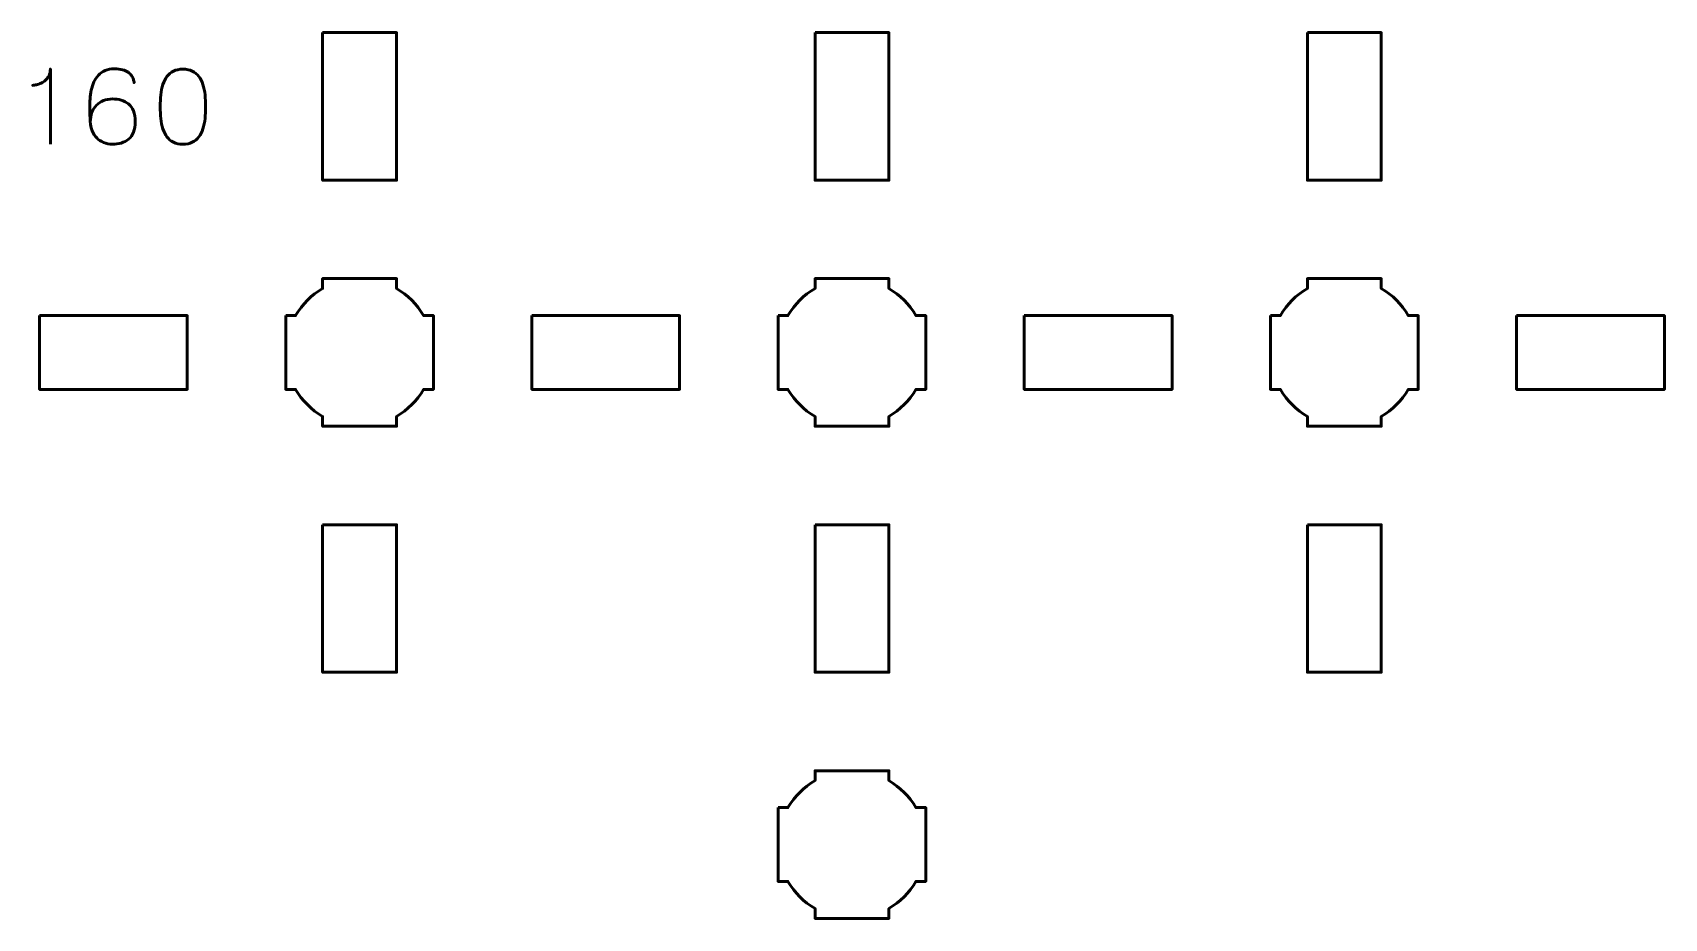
# Model space of a CAD drawing. Header units: centimetres. Extents: x -15.3 to -5.1, y -19.9 to -9.8.
# Drawn here: x -13.53 to -6.9, y -19.15 to -15.55 of the extents above; entities that cross this region are included whole.
import ezdxf

# ---------------------------------------------------------------- set-up
doc = ezdxf.new("R2010")
doc.units = ezdxf.units.CM
doc.header["$MEASUREMENT"] = 0
doc.layers.add('Layer 1', color=7, linetype='Continuous')

msp = doc.modelspace()

# ---------------------------------------------------------------- linework, layer by layer
at = {"layer": 'Layer 1', "lineweight": 53}
for points, knots in [([(-12.34997, -15.55002), (-12.34997, -15.55002), (-12.04997, -15.55002), (-12.04997, -15.55002), (-12.04997, -15.55002), (-12.04997, -15.55002), (-12.04997, -16.15002), (-12.04997, -16.15002), (-12.04997, -16.15002), (-12.04997, -16.15002), (-12.34997, -16.15002), (-12.34997, -16.15002), (-12.34997, -16.15002), (-12.34997, -16.15002), (-12.34997, -15.55002), (-12.34997, -15.55002)], [0, 0, 0, 0, 0.25, 0.25, 0.25, 0.25, 0.5, 0.5, 0.5, 0.5, 0.75, 0.75, 0.75, 0.75, 1, 1, 1, 1]), ([(-10.35004, -15.55002), (-10.35004, -15.55002), (-10.05004, -15.55002), (-10.05004, -15.55002), (-10.05004, -15.55002), (-10.05004, -15.55002), (-10.05004, -16.15002), (-10.05004, -16.15002), (-10.05004, -16.15002), (-10.05004, -16.15002), (-10.35004, -16.15002), (-10.35004, -16.15002), (-10.35004, -16.15002), (-10.35004, -16.15002), (-10.35004, -15.55002), (-10.35004, -15.55002)], [0, 0, 0, 0, 0.25, 0.25, 0.25, 0.25, 0.5, 0.5, 0.5, 0.5, 0.75, 0.75, 0.75, 0.75, 1, 1, 1, 1]), ([(-8.34994, -15.55002), (-8.34994, -15.55002), (-8.04993, -15.55002), (-8.04993, -15.55002), (-8.04993, -15.55002), (-8.04993, -15.55002), (-8.04993, -16.15002), (-8.04993, -16.15002), (-8.04993, -16.15002), (-8.04993, -16.15002), (-8.34994, -16.15002), (-8.34994, -16.15002), (-8.34994, -16.15002), (-8.34994, -16.15002), (-8.34994, -15.55002), (-8.34994, -15.55002)], [0, 0, 0, 0, 0.25, 0.25, 0.25, 0.25, 0.5, 0.5, 0.5, 0.5, 0.75, 0.75, 0.75, 0.75, 1, 1, 1, 1]), ([(-12.5, -16.69994), (-12.5, -16.69994), (-12.4598, -16.69994), (-12.4598, -16.69994), (-12.4598, -16.69994), (-12.43347, -16.65442), (-12.39551, -16.61649), (-12.35, -16.59016), (-12.35, -16.59016), (-12.35, -16.59016), (-12.35, -16.54994), (-12.35, -16.54994), (-12.35, -16.54994), (-12.35, -16.54994), (-12.05, -16.54994), (-12.05, -16.54994), (-12.05, -16.54994), (-12.05, -16.54994), (-12.05, -16.59013), (-12.05, -16.59013), (-12.05, -16.59013), (-12.00447, -16.61646), (-11.96648, -16.65441), (-11.94012, -16.69994), (-11.94012, -16.69994), (-11.94012, -16.69994), (-11.9, -16.69994), (-11.9, -16.69994), (-11.9, -16.69994), (-11.9, -16.69994), (-11.9, -16.84536), (-11.9, -16.84536), (-11.9, -16.84536), (-11.9, -16.84536), (-11.89994, -16.85001), (-11.89994, -16.85001), (-11.89994, -16.85001), (-11.89994, -16.85001), (-11.9, -16.85465), (-11.9, -16.85465), (-11.9, -16.85465), (-11.9, -16.85465), (-11.9, -16.99994), (-11.9, -16.99994), (-11.9, -16.99994), (-11.9, -16.99994), (-11.94007, -16.99994), (-11.94007, -16.99994), (-11.94007, -16.99994), (-11.96642, -17.04551), (-12.00442, -17.08352), (-12.05, -17.10988), (-12.05, -17.10988), (-12.05, -17.10988), (-12.05, -17.14994), (-12.05, -17.14994), (-12.05, -17.14994), (-12.05, -17.14994), (-12.19328, -17.14994), (-12.19328, -17.14994), (-12.19328, -17.14994), (-12.19328, -17.14994), (-12.19995, -17.15002), (-12.19995, -17.15002), (-12.19995, -17.15002), (-12.19995, -17.15002), (-12.20663, -17.14994), (-12.20663, -17.14994), (-12.20663, -17.14994), (-12.20663, -17.14994), (-12.35, -17.14994), (-12.35, -17.14994), (-12.35, -17.14994), (-12.35, -17.14994), (-12.35, -17.10984), (-12.35, -17.10984), (-12.35, -17.10984), (-12.39554, -17.08348), (-12.43352, -17.04549), (-12.45985, -16.99994), (-12.45985, -16.99994), (-12.45985, -16.99994), (-12.5, -16.99994), (-12.5, -16.99994), (-12.5, -16.99994), (-12.5, -16.99994), (-12.5, -16.69994), (-12.5, -16.69994)], [0, 0, 0, 0, 0.0454545, 0.0454545, 0.0454545, 0.0454545, 0.0909091, 0.0909091, 0.0909091, 0.0909091, 0.1363636, 0.1363636, 0.1363636, 0.1363636, 0.1818182, 0.1818182, 0.1818182, 0.1818182, 0.2272727, 0.2272727, 0.2272727, 0.2272727, 0.2727273, 0.2727273, 0.2727273, 0.2727273, 0.3181818, 0.3181818, 0.3181818, 0.3181818, 0.3636364, 0.3636364, 0.3636364, 0.3636364, 0.4090909, 0.4090909, 0.4090909, 0.4090909, 0.4545455, 0.4545455, 0.4545455, 0.4545455, 0.5, 0.5, 0.5, 0.5, 0.5454545, 0.5454545, 0.5454545, 0.5454545, 0.5909091, 0.5909091, 0.5909091, 0.5909091, 0.6363636, 0.6363636, 0.6363636, 0.6363636, 0.6818182, 0.6818182, 0.6818182, 0.6818182, 0.7272727, 0.7272727, 0.7272727, 0.7272727, 0.7727273, 0.7727273, 0.7727273, 0.7727273, 0.8181818, 0.8181818, 0.8181818, 0.8181818, 0.8636364, 0.8636364, 0.8636364, 0.8636364, 0.9090909, 0.9090909, 0.9090909, 0.9090909, 0.9545455, 0.9545455, 0.9545455, 0.9545455, 1, 1, 1, 1]), ([(-10.5, -16.69994), (-10.5, -16.69994), (-10.4598, -16.69994), (-10.4598, -16.69994), (-10.4598, -16.69994), (-10.43347, -16.65442), (-10.39551, -16.61649), (-10.35, -16.59016), (-10.35, -16.59016), (-10.35, -16.59016), (-10.35, -16.54994), (-10.35, -16.54994), (-10.35, -16.54994), (-10.35, -16.54994), (-10.05, -16.54994), (-10.05, -16.54994), (-10.05, -16.54994), (-10.05, -16.54994), (-10.05, -16.59013), (-10.05, -16.59013), (-10.05, -16.59013), (-10.00447, -16.61646), (-9.96648, -16.65441), (-9.94012, -16.69994), (-9.94012, -16.69994), (-9.94012, -16.69994), (-9.9, -16.69994), (-9.9, -16.69994), (-9.9, -16.69994), (-9.9, -16.69994), (-9.9, -16.84536), (-9.9, -16.84536), (-9.9, -16.84536), (-9.9, -16.84536), (-9.89994, -16.85001), (-9.89994, -16.85001), (-9.89994, -16.85001), (-9.89994, -16.85001), (-9.9, -16.85465), (-9.9, -16.85465), (-9.9, -16.85465), (-9.9, -16.85465), (-9.9, -16.99994), (-9.9, -16.99994), (-9.9, -16.99994), (-9.9, -16.99994), (-9.94007, -16.99994), (-9.94007, -16.99994), (-9.94007, -16.99994), (-9.96642, -17.04551), (-10.00442, -17.08352), (-10.05, -17.10988), (-10.05, -17.10988), (-10.05, -17.10988), (-10.05, -17.14994), (-10.05, -17.14994), (-10.05, -17.14994), (-10.05, -17.14994), (-10.19328, -17.14994), (-10.19328, -17.14994), (-10.19328, -17.14994), (-10.19328, -17.14994), (-10.19995, -17.15002), (-10.19995, -17.15002), (-10.19995, -17.15002), (-10.19995, -17.15002), (-10.20663, -17.14994), (-10.20663, -17.14994), (-10.20663, -17.14994), (-10.20663, -17.14994), (-10.35, -17.14994), (-10.35, -17.14994), (-10.35, -17.14994), (-10.35, -17.14994), (-10.35, -17.10984), (-10.35, -17.10984), (-10.35, -17.10984), (-10.39554, -17.08348), (-10.43352, -17.04549), (-10.45985, -16.99994), (-10.45985, -16.99994), (-10.45985, -16.99994), (-10.5, -16.99994), (-10.5, -16.99994), (-10.5, -16.99994), (-10.5, -16.99994), (-10.5, -16.69994), (-10.5, -16.69994)], [0, 0, 0, 0, 0.0454545, 0.0454545, 0.0454545, 0.0454545, 0.0909091, 0.0909091, 0.0909091, 0.0909091, 0.1363636, 0.1363636, 0.1363636, 0.1363636, 0.1818182, 0.1818182, 0.1818182, 0.1818182, 0.2272727, 0.2272727, 0.2272727, 0.2272727, 0.2727273, 0.2727273, 0.2727273, 0.2727273, 0.3181818, 0.3181818, 0.3181818, 0.3181818, 0.3636364, 0.3636364, 0.3636364, 0.3636364, 0.4090909, 0.4090909, 0.4090909, 0.4090909, 0.4545455, 0.4545455, 0.4545455, 0.4545455, 0.5, 0.5, 0.5, 0.5, 0.5454545, 0.5454545, 0.5454545, 0.5454545, 0.5909091, 0.5909091, 0.5909091, 0.5909091, 0.6363636, 0.6363636, 0.6363636, 0.6363636, 0.6818182, 0.6818182, 0.6818182, 0.6818182, 0.7272727, 0.7272727, 0.7272727, 0.7272727, 0.7727273, 0.7727273, 0.7727273, 0.7727273, 0.8181818, 0.8181818, 0.8181818, 0.8181818, 0.8636364, 0.8636364, 0.8636364, 0.8636364, 0.9090909, 0.9090909, 0.9090909, 0.9090909, 0.9545455, 0.9545455, 0.9545455, 0.9545455, 1, 1, 1, 1]), ([(-8.5, -16.69994), (-8.5, -16.69994), (-8.4598, -16.69994), (-8.4598, -16.69994), (-8.4598, -16.69994), (-8.43347, -16.65442), (-8.39551, -16.61649), (-8.35, -16.59016), (-8.35, -16.59016), (-8.35, -16.59016), (-8.35, -16.54994), (-8.35, -16.54994), (-8.35, -16.54994), (-8.35, -16.54994), (-8.05, -16.54994), (-8.05, -16.54994), (-8.05, -16.54994), (-8.05, -16.54994), (-8.05, -16.59013), (-8.05, -16.59013), (-8.05, -16.59013), (-8.00447, -16.61646), (-7.96648, -16.65441), (-7.94012, -16.69994), (-7.94012, -16.69994), (-7.94012, -16.69994), (-7.9, -16.69994), (-7.9, -16.69994), (-7.9, -16.69994), (-7.9, -16.69994), (-7.9, -16.84536), (-7.9, -16.84536), (-7.9, -16.84536), (-7.9, -16.84536), (-7.89994, -16.85001), (-7.89994, -16.85001), (-7.89994, -16.85001), (-7.89994, -16.85001), (-7.9, -16.85465), (-7.9, -16.85465), (-7.9, -16.85465), (-7.9, -16.85465), (-7.9, -16.99994), (-7.9, -16.99994), (-7.9, -16.99994), (-7.9, -16.99994), (-7.94007, -16.99994), (-7.94007, -16.99994), (-7.94007, -16.99994), (-7.96642, -17.04551), (-8.00442, -17.08352), (-8.05, -17.10988), (-8.05, -17.10988), (-8.05, -17.10988), (-8.05, -17.14994), (-8.05, -17.14994), (-8.05, -17.14994), (-8.05, -17.14994), (-8.19328, -17.14994), (-8.19328, -17.14994), (-8.19328, -17.14994), (-8.19328, -17.14994), (-8.19995, -17.15002), (-8.19995, -17.15002), (-8.19995, -17.15002), (-8.19995, -17.15002), (-8.20663, -17.14994), (-8.20663, -17.14994), (-8.20663, -17.14994), (-8.20663, -17.14994), (-8.35, -17.14994), (-8.35, -17.14994), (-8.35, -17.14994), (-8.35, -17.14994), (-8.35, -17.10984), (-8.35, -17.10984), (-8.35, -17.10984), (-8.39554, -17.08348), (-8.43352, -17.04549), (-8.45985, -16.99994), (-8.45985, -16.99994), (-8.45985, -16.99994), (-8.5, -16.99994), (-8.5, -16.99994), (-8.5, -16.99994), (-8.5, -16.99994), (-8.5, -16.69994), (-8.5, -16.69994)], [0, 0, 0, 0, 0.0454545, 0.0454545, 0.0454545, 0.0454545, 0.0909091, 0.0909091, 0.0909091, 0.0909091, 0.1363636, 0.1363636, 0.1363636, 0.1363636, 0.1818182, 0.1818182, 0.1818182, 0.1818182, 0.2272727, 0.2272727, 0.2272727, 0.2272727, 0.2727273, 0.2727273, 0.2727273, 0.2727273, 0.3181818, 0.3181818, 0.3181818, 0.3181818, 0.3636364, 0.3636364, 0.3636364, 0.3636364, 0.4090909, 0.4090909, 0.4090909, 0.4090909, 0.4545455, 0.4545455, 0.4545455, 0.4545455, 0.5, 0.5, 0.5, 0.5, 0.5454545, 0.5454545, 0.5454545, 0.5454545, 0.5909091, 0.5909091, 0.5909091, 0.5909091, 0.6363636, 0.6363636, 0.6363636, 0.6363636, 0.6818182, 0.6818182, 0.6818182, 0.6818182, 0.7272727, 0.7272727, 0.7272727, 0.7272727, 0.7727273, 0.7727273, 0.7727273, 0.7727273, 0.8181818, 0.8181818, 0.8181818, 0.8181818, 0.8636364, 0.8636364, 0.8636364, 0.8636364, 0.9090909, 0.9090909, 0.9090909, 0.9090909, 0.9545455, 0.9545455, 0.9545455, 0.9545455, 1, 1, 1, 1]), ([(-13.49995, -16.7), (-13.49995, -16.7), (-12.89995, -16.7), (-12.89995, -16.7), (-12.89995, -16.7), (-12.89995, -16.7), (-12.89995, -17.00001), (-12.89995, -17.00001), (-12.89995, -17.00001), (-12.89995, -17.00001), (-13.49995, -17.00001), (-13.49995, -17.00001), (-13.49995, -17.00001), (-13.49995, -17.00001), (-13.49995, -16.7), (-13.49995, -16.7)], [0, 0, 0, 0, 0.25, 0.25, 0.25, 0.25, 0.5, 0.5, 0.5, 0.5, 0.75, 0.75, 0.75, 0.75, 1, 1, 1, 1]), ([(-11.49999, -16.7), (-11.49999, -16.7), (-10.89998, -16.7), (-10.89998, -16.7), (-10.89998, -16.7), (-10.89998, -16.7), (-10.89998, -17.00001), (-10.89998, -17.00001), (-10.89998, -17.00001), (-10.89998, -17.00001), (-11.49999, -17.00001), (-11.49999, -17.00001), (-11.49999, -17.00001), (-11.49999, -17.00001), (-11.49999, -16.7), (-11.49999, -16.7)], [0, 0, 0, 0, 0.25, 0.25, 0.25, 0.25, 0.5, 0.5, 0.5, 0.5, 0.75, 0.75, 0.75, 0.75, 1, 1, 1, 1]), ([(-9.49992, -16.7), (-9.49992, -16.7), (-8.89992, -16.7), (-8.89992, -16.7), (-8.89992, -16.7), (-8.89992, -16.7), (-8.89992, -17.00001), (-8.89992, -17.00001), (-8.89992, -17.00001), (-8.89992, -17.00001), (-9.49992, -17.00001), (-9.49992, -17.00001), (-9.49992, -17.00001), (-9.49992, -17.00001), (-9.49992, -16.7), (-9.49992, -16.7)], [0, 0, 0, 0, 0.25, 0.25, 0.25, 0.25, 0.5, 0.5, 0.5, 0.5, 0.75, 0.75, 0.75, 0.75, 1, 1, 1, 1]), ([(-7.49995, -16.7), (-7.49995, -16.7), (-6.89995, -16.7), (-6.89995, -16.7), (-6.89995, -16.7), (-6.89995, -16.7), (-6.89995, -17.00001), (-6.89995, -17.00001), (-6.89995, -17.00001), (-6.89995, -17.00001), (-7.49995, -17.00001), (-7.49995, -17.00001), (-7.49995, -17.00001), (-7.49995, -17.00001), (-7.49995, -16.7), (-7.49995, -16.7)], [0, 0, 0, 0, 0.25, 0.25, 0.25, 0.25, 0.5, 0.5, 0.5, 0.5, 0.75, 0.75, 0.75, 0.75, 1, 1, 1, 1]), ([(-12.34997, -17.54999), (-12.34997, -17.54999), (-12.04997, -17.54999), (-12.04997, -17.54999), (-12.04997, -17.54999), (-12.04997, -17.54999), (-12.04997, -18.14999), (-12.04997, -18.14999), (-12.04997, -18.14999), (-12.04997, -18.14999), (-12.34997, -18.14999), (-12.34997, -18.14999), (-12.34997, -18.14999), (-12.34997, -18.14999), (-12.34997, -17.54999), (-12.34997, -17.54999)], [0, 0, 0, 0, 0.25, 0.25, 0.25, 0.25, 0.5, 0.5, 0.5, 0.5, 0.75, 0.75, 0.75, 0.75, 1, 1, 1, 1]), ([(-10.35004, -17.54999), (-10.35004, -17.54999), (-10.05004, -17.54999), (-10.05004, -17.54999), (-10.05004, -17.54999), (-10.05004, -17.54999), (-10.05004, -18.14999), (-10.05004, -18.14999), (-10.05004, -18.14999), (-10.05004, -18.14999), (-10.35004, -18.14999), (-10.35004, -18.14999), (-10.35004, -18.14999), (-10.35004, -18.14999), (-10.35004, -17.54999), (-10.35004, -17.54999)], [0, 0, 0, 0, 0.25, 0.25, 0.25, 0.25, 0.5, 0.5, 0.5, 0.5, 0.75, 0.75, 0.75, 0.75, 1, 1, 1, 1]), ([(-8.34994, -17.54999), (-8.34994, -17.54999), (-8.04993, -17.54999), (-8.04993, -17.54999), (-8.04993, -17.54999), (-8.04993, -17.54999), (-8.04993, -18.14999), (-8.04993, -18.14999), (-8.04993, -18.14999), (-8.04993, -18.14999), (-8.34994, -18.14999), (-8.34994, -18.14999), (-8.34994, -18.14999), (-8.34994, -18.14999), (-8.34994, -17.54999), (-8.34994, -17.54999)], [0, 0, 0, 0, 0.25, 0.25, 0.25, 0.25, 0.5, 0.5, 0.5, 0.5, 0.75, 0.75, 0.75, 0.75, 1, 1, 1, 1]), ([(-10.5, -18.69994), (-10.5, -18.69994), (-10.4598, -18.69994), (-10.4598, -18.69994), (-10.4598, -18.69994), (-10.43347, -18.65442), (-10.39551, -18.61649), (-10.35, -18.59016), (-10.35, -18.59016), (-10.35, -18.59016), (-10.35, -18.54994), (-10.35, -18.54994), (-10.35, -18.54994), (-10.35, -18.54994), (-10.05, -18.54994), (-10.05, -18.54994), (-10.05, -18.54994), (-10.05, -18.54994), (-10.05, -18.59013), (-10.05, -18.59013), (-10.05, -18.59013), (-10.00447, -18.61646), (-9.96648, -18.65441), (-9.94012, -18.69994), (-9.94012, -18.69994), (-9.94012, -18.69994), (-9.9, -18.69994), (-9.9, -18.69994), (-9.9, -18.69994), (-9.9, -18.69994), (-9.9, -18.84536), (-9.9, -18.84536), (-9.9, -18.84536), (-9.9, -18.84536), (-9.89994, -18.85001), (-9.89994, -18.85001), (-9.89994, -18.85001), (-9.89994, -18.85001), (-9.9, -18.85465), (-9.9, -18.85465), (-9.9, -18.85465), (-9.9, -18.85465), (-9.9, -18.99994), (-9.9, -18.99994), (-9.9, -18.99994), (-9.9, -18.99994), (-9.94007, -18.99994), (-9.94007, -18.99994), (-9.94007, -18.99994), (-9.96642, -19.04551), (-10.00442, -19.08352), (-10.05, -19.10988), (-10.05, -19.10988), (-10.05, -19.10988), (-10.05, -19.14994), (-10.05, -19.14994), (-10.05, -19.14994), (-10.05, -19.14994), (-10.19328, -19.14994), (-10.19328, -19.14994), (-10.19328, -19.14994), (-10.19328, -19.14994), (-10.19995, -19.15002), (-10.19995, -19.15002), (-10.19995, -19.15002), (-10.19995, -19.15002), (-10.20663, -19.14994), (-10.20663, -19.14994), (-10.20663, -19.14994), (-10.20663, -19.14994), (-10.35, -19.14994), (-10.35, -19.14994), (-10.35, -19.14994), (-10.35, -19.14994), (-10.35, -19.10984), (-10.35, -19.10984), (-10.35, -19.10984), (-10.39554, -19.08348), (-10.43352, -19.04549), (-10.45985, -18.99994), (-10.45985, -18.99994), (-10.45985, -18.99994), (-10.5, -18.99994), (-10.5, -18.99994), (-10.5, -18.99994), (-10.5, -18.99994), (-10.5, -18.69994), (-10.5, -18.69994)], [0, 0, 0, 0, 0.0454545, 0.0454545, 0.0454545, 0.0454545, 0.0909091, 0.0909091, 0.0909091, 0.0909091, 0.1363636, 0.1363636, 0.1363636, 0.1363636, 0.1818182, 0.1818182, 0.1818182, 0.1818182, 0.2272727, 0.2272727, 0.2272727, 0.2272727, 0.2727273, 0.2727273, 0.2727273, 0.2727273, 0.3181818, 0.3181818, 0.3181818, 0.3181818, 0.3636364, 0.3636364, 0.3636364, 0.3636364, 0.4090909, 0.4090909, 0.4090909, 0.4090909, 0.4545455, 0.4545455, 0.4545455, 0.4545455, 0.5, 0.5, 0.5, 0.5, 0.5454545, 0.5454545, 0.5454545, 0.5454545, 0.5909091, 0.5909091, 0.5909091, 0.5909091, 0.6363636, 0.6363636, 0.6363636, 0.6363636, 0.6818182, 0.6818182, 0.6818182, 0.6818182, 0.7272727, 0.7272727, 0.7272727, 0.7272727, 0.7727273, 0.7727273, 0.7727273, 0.7727273, 0.8181818, 0.8181818, 0.8181818, 0.8181818, 0.8636364, 0.8636364, 0.8636364, 0.8636364, 0.9090909, 0.9090909, 0.9090909, 0.9090909, 0.9545455, 0.9545455, 0.9545455, 0.9545455, 1, 1, 1, 1])]:
    msp.add_open_spline(points, degree=3, knots=knots, dxfattribs=at)
at = {"layer": 'Layer 1', "color": 5, "lineweight": 53}
for points, knots in [([(-13.45611, -16.00346), (-13.45611, -16.00346), (-13.45611, -15.69824), (-13.45611, -15.69824), (-13.45611, -15.69824), (-13.45618, -15.70861), (-13.45802, -15.7175), (-13.46155, -15.72491), (-13.46155, -15.72491), (-13.465, -15.73239), (-13.46959, -15.73853), (-13.47523, -15.74346), (-13.47523, -15.74346), (-13.48088, -15.7484), (-13.48695, -15.75235), (-13.49344, -15.75532), (-13.49344, -15.75532), (-13.49993, -15.75821), (-13.50621, -15.7604), (-13.51228, -15.76174), (-13.51228, -15.76174), (-13.51841, -15.76315), (-13.52364, -15.764), (-13.52808, -15.76428), (-13.52808, -15.76428), (-13.52364, -15.764), (-13.51841, -15.76315), (-13.51228, -15.76174), (-13.51228, -15.76174), (-13.50621, -15.7604), (-13.49993, -15.75821), (-13.49344, -15.75532), (-13.49344, -15.75532), (-13.48695, -15.75235), (-13.48088, -15.7484), (-13.47523, -15.74346), (-13.47523, -15.74346), (-13.46959, -15.73853), (-13.465, -15.73239), (-13.46155, -15.72491), (-13.46155, -15.72491), (-13.45802, -15.7175), (-13.45618, -15.70861), (-13.45611, -15.69824), (-13.45611, -15.69824), (-13.45611, -15.69824), (-13.45611, -16.00346), (-13.45611, -16.00346)], [0, 0, 0, 0, 0.0833333, 0.0833333, 0.0833333, 0.0833333, 0.1666667, 0.1666667, 0.1666667, 0.1666667, 0.25, 0.25, 0.25, 0.25, 0.3333333, 0.3333333, 0.3333333, 0.3333333, 0.4166667, 0.4166667, 0.4166667, 0.4166667, 0.5, 0.5, 0.5, 0.5, 0.5833333, 0.5833333, 0.5833333, 0.5833333, 0.6666667, 0.6666667, 0.6666667, 0.6666667, 0.75, 0.75, 0.75, 0.75, 0.8333333, 0.8333333, 0.8333333, 0.8333333, 0.9166667, 0.9166667, 0.9166667, 0.9166667, 1, 1, 1, 1]), ([(-13.29398, -15.9116), (-13.29391, -15.89777), (-13.29166, -15.88528), (-13.28714, -15.87399), (-13.28714, -15.87399), (-13.2827, -15.86277), (-13.27642, -15.85311), (-13.2683, -15.84499), (-13.2683, -15.84499), (-13.26026, -15.83695), (-13.25073, -15.83074), (-13.23987, -15.82637), (-13.23987, -15.82637), (-13.229, -15.82199), (-13.21708, -15.81981), (-13.20424, -15.81973), (-13.20424, -15.81973), (-13.19133, -15.81966), (-13.17926, -15.82129), (-13.16804, -15.82453), (-13.16804, -15.82453), (-13.15682, -15.82771), (-13.14702, -15.83293), (-13.13848, -15.84013), (-13.13848, -15.84013), (-13.12994, -15.84725), (-13.12324, -15.85671), (-13.11844, -15.86849), (-13.11844, -15.86849), (-13.11365, -15.88027), (-13.11118, -15.89459), (-13.11111, -15.9116), (-13.11111, -15.9116), (-13.11118, -15.9286), (-13.11365, -15.94292), (-13.11844, -15.95471), (-13.11844, -15.95471), (-13.12324, -15.96649), (-13.12994, -15.97594), (-13.13848, -15.98307), (-13.13848, -15.98307), (-13.14702, -15.99027), (-13.15682, -15.99549), (-13.16804, -15.99866), (-13.16804, -15.99866), (-13.17926, -16.00191), (-13.19133, -16.00353), (-13.20424, -16.00346), (-13.20424, -16.00346), (-13.21708, -16.00339), (-13.22886, -16.0012), (-13.23966, -15.99683), (-13.23966, -15.99683), (-13.25038, -15.99245), (-13.25969, -15.98624), (-13.26767, -15.97813), (-13.26767, -15.97813), (-13.27564, -15.97009), (-13.28192, -15.96042), (-13.28643, -15.94913), (-13.28643, -15.94913), (-13.29102, -15.93791), (-13.29349, -15.92543), (-13.29398, -15.9116), (-13.29398, -15.9116), (-13.29427, -15.90461), (-13.29462, -15.89629), (-13.29511, -15.88662), (-13.29511, -15.88662), (-13.29561, -15.87688), (-13.29589, -15.8663), (-13.29596, -15.85494), (-13.29596, -15.85494), (-13.29603, -15.84351), (-13.29568, -15.83173), (-13.29476, -15.81966), (-13.29476, -15.81966), (-13.29391, -15.80753), (-13.29222, -15.7956), (-13.28975, -15.78382), (-13.28975, -15.78382), (-13.28728, -15.77211), (-13.28375, -15.76103), (-13.2791, -15.75066), (-13.2791, -15.75066), (-13.27444, -15.74029), (-13.26844, -15.73112), (-13.26103, -15.72314), (-13.26103, -15.72314), (-13.25356, -15.71517), (-13.24445, -15.70889), (-13.23366, -15.70431), (-13.23366, -15.70431), (-13.22286, -15.69979), (-13.21009, -15.69746), (-13.19535, -15.69739), (-13.19535, -15.69739), (-13.18251, -15.69746), (-13.17164, -15.69873), (-13.16261, -15.7012), (-13.16261, -15.7012), (-13.15358, -15.70367), (-13.14617, -15.70699), (-13.14024, -15.71108), (-13.14024, -15.71108), (-13.13439, -15.71524), (-13.12973, -15.71976), (-13.12635, -15.72477), (-13.12635, -15.72477), (-13.12296, -15.72971), (-13.12042, -15.73472), (-13.11887, -15.73973), (-13.11887, -15.73973), (-13.11724, -15.74473), (-13.11619, -15.74939), (-13.11576, -15.7537), (-13.11576, -15.7537), (-13.11619, -15.74939), (-13.11724, -15.74473), (-13.11887, -15.73973), (-13.11887, -15.73973), (-13.12042, -15.73472), (-13.12296, -15.72971), (-13.12635, -15.72477), (-13.12635, -15.72477), (-13.12973, -15.71976), (-13.13439, -15.71524), (-13.14024, -15.71108), (-13.14024, -15.71108), (-13.14617, -15.70699), (-13.15358, -15.70367), (-13.16261, -15.7012), (-13.16261, -15.7012), (-13.17164, -15.69873), (-13.18251, -15.69746), (-13.19535, -15.69739), (-13.19535, -15.69739), (-13.21009, -15.69746), (-13.22286, -15.69979), (-13.23366, -15.70431), (-13.23366, -15.70431), (-13.24445, -15.70889), (-13.25356, -15.71517), (-13.26103, -15.72314), (-13.26103, -15.72314), (-13.26844, -15.73112), (-13.27444, -15.74029), (-13.2791, -15.75066), (-13.2791, -15.75066), (-13.28375, -15.76103), (-13.28728, -15.77211), (-13.28975, -15.78382), (-13.28975, -15.78382), (-13.29222, -15.7956), (-13.29391, -15.80753), (-13.29476, -15.81966), (-13.29476, -15.81966), (-13.29568, -15.83173), (-13.29603, -15.84351), (-13.29596, -15.85494), (-13.29596, -15.85494), (-13.29589, -15.8663), (-13.29561, -15.87688), (-13.29511, -15.88662), (-13.29511, -15.88662), (-13.29462, -15.89629), (-13.29427, -15.90461), (-13.29398, -15.9116), (-13.29398, -15.9116), (-13.29349, -15.92543), (-13.29102, -15.93791), (-13.28643, -15.94913), (-13.28643, -15.94913), (-13.28192, -15.96042), (-13.27564, -15.97009), (-13.26767, -15.97813), (-13.26767, -15.97813), (-13.25969, -15.98624), (-13.25038, -15.99245), (-13.23966, -15.99683), (-13.23966, -15.99683), (-13.22886, -16.0012), (-13.21708, -16.00339), (-13.20424, -16.00346), (-13.20424, -16.00346), (-13.19133, -16.00353), (-13.17926, -16.00191), (-13.16804, -15.99866), (-13.16804, -15.99866), (-13.15682, -15.99549), (-13.14702, -15.99027), (-13.13848, -15.98307), (-13.13848, -15.98307), (-13.12994, -15.97594), (-13.12324, -15.96649), (-13.11844, -15.95471), (-13.11844, -15.95471), (-13.11365, -15.94292), (-13.11118, -15.9286), (-13.11111, -15.9116), (-13.11111, -15.9116), (-13.11118, -15.89459), (-13.11365, -15.88027), (-13.11844, -15.86849), (-13.11844, -15.86849), (-13.12324, -15.85671), (-13.12994, -15.84725), (-13.13848, -15.84013), (-13.13848, -15.84013), (-13.14702, -15.83293), (-13.15682, -15.82771), (-13.16804, -15.82453), (-13.16804, -15.82453), (-13.17926, -15.82129), (-13.19133, -15.81966), (-13.20424, -15.81973), (-13.20424, -15.81973), (-13.21708, -15.81981), (-13.229, -15.82199), (-13.23987, -15.82637), (-13.23987, -15.82637), (-13.25073, -15.83074), (-13.26026, -15.83695), (-13.2683, -15.84499), (-13.2683, -15.84499), (-13.27642, -15.85311), (-13.2827, -15.86277), (-13.28714, -15.87399), (-13.28714, -15.87399), (-13.29166, -15.88528), (-13.29391, -15.89777), (-13.29398, -15.9116)], [0, 0, 0, 0, 0.0172414, 0.0172414, 0.0172414, 0.0172414, 0.0344828, 0.0344828, 0.0344828, 0.0344828, 0.0517241, 0.0517241, 0.0517241, 0.0517241, 0.0689655, 0.0689655, 0.0689655, 0.0689655, 0.0862069, 0.0862069, 0.0862069, 0.0862069, 0.1034483, 0.1034483, 0.1034483, 0.1034483, 0.1206897, 0.1206897, 0.1206897, 0.1206897, 0.137931, 0.137931, 0.137931, 0.137931, 0.1551724, 0.1551724, 0.1551724, 0.1551724, 0.1724138, 0.1724138, 0.1724138, 0.1724138, 0.1896552, 0.1896552, 0.1896552, 0.1896552, 0.2068966, 0.2068966, 0.2068966, 0.2068966, 0.2241379, 0.2241379, 0.2241379, 0.2241379, 0.2413793, 0.2413793, 0.2413793, 0.2413793, 0.2586207, 0.2586207, 0.2586207, 0.2586207, 0.2758621, 0.2758621, 0.2758621, 0.2758621, 0.2931034, 0.2931034, 0.2931034, 0.2931034, 0.3103448, 0.3103448, 0.3103448, 0.3103448, 0.3275862, 0.3275862, 0.3275862, 0.3275862, 0.3448276, 0.3448276, 0.3448276, 0.3448276, 0.362069, 0.362069, 0.362069, 0.362069, 0.3793103, 0.3793103, 0.3793103, 0.3793103, 0.3965517, 0.3965517, 0.3965517, 0.3965517, 0.4137931, 0.4137931, 0.4137931, 0.4137931, 0.4310345, 0.4310345, 0.4310345, 0.4310345, 0.4482759, 0.4482759, 0.4482759, 0.4482759, 0.4655172, 0.4655172, 0.4655172, 0.4655172, 0.4827586, 0.4827586, 0.4827586, 0.4827586, 0.5, 0.5, 0.5, 0.5, 0.5172414, 0.5172414, 0.5172414, 0.5172414, 0.5344828, 0.5344828, 0.5344828, 0.5344828, 0.5517241, 0.5517241, 0.5517241, 0.5517241, 0.5689655, 0.5689655, 0.5689655, 0.5689655, 0.5862069, 0.5862069, 0.5862069, 0.5862069, 0.6034483, 0.6034483, 0.6034483, 0.6034483, 0.6206897, 0.6206897, 0.6206897, 0.6206897, 0.637931, 0.637931, 0.637931, 0.637931, 0.6551724, 0.6551724, 0.6551724, 0.6551724, 0.6724138, 0.6724138, 0.6724138, 0.6724138, 0.6896552, 0.6896552, 0.6896552, 0.6896552, 0.7068966, 0.7068966, 0.7068966, 0.7068966, 0.7241379, 0.7241379, 0.7241379, 0.7241379, 0.7413793, 0.7413793, 0.7413793, 0.7413793, 0.7586207, 0.7586207, 0.7586207, 0.7586207, 0.7758621, 0.7758621, 0.7758621, 0.7758621, 0.7931034, 0.7931034, 0.7931034, 0.7931034, 0.8103448, 0.8103448, 0.8103448, 0.8103448, 0.8275862, 0.8275862, 0.8275862, 0.8275862, 0.8448276, 0.8448276, 0.8448276, 0.8448276, 0.862069, 0.862069, 0.862069, 0.862069, 0.8793103, 0.8793103, 0.8793103, 0.8793103, 0.8965517, 0.8965517, 0.8965517, 0.8965517, 0.9137931, 0.9137931, 0.9137931, 0.9137931, 0.9310345, 0.9310345, 0.9310345, 0.9310345, 0.9482759, 0.9482759, 0.9482759, 0.9482759, 0.9655172, 0.9655172, 0.9655172, 0.9655172, 0.9827586, 0.9827586, 0.9827586, 0.9827586, 1, 1, 1, 1]), ([(-12.91764, -16.00346), (-12.90283, -16.00339), (-12.89006, -16.00078), (-12.8794, -15.9957), (-12.8794, -15.9957), (-12.86882, -15.99062), (-12.86, -15.98335), (-12.85295, -15.97411), (-12.85295, -15.97411), (-12.84596, -15.9648), (-12.84046, -15.95379), (-12.83637, -15.94109), (-12.83637, -15.94109), (-12.83234, -15.92839), (-12.82945, -15.91449), (-12.82783, -15.89925), (-12.82783, -15.89925), (-12.82613, -15.88401), (-12.82529, -15.86799), (-12.82536, -15.85106), (-12.82536, -15.85106), (-12.82529, -15.8342), (-12.82613, -15.81818), (-12.82783, -15.80301), (-12.82783, -15.80301), (-12.82945, -15.78784), (-12.83234, -15.77387), (-12.83637, -15.76117), (-12.83637, -15.76117), (-12.84046, -15.74854), (-12.84596, -15.73754), (-12.85295, -15.72815), (-12.85295, -15.72815), (-12.86, -15.71884), (-12.86882, -15.71157), (-12.8794, -15.70649), (-12.8794, -15.70649), (-12.89006, -15.70134), (-12.90283, -15.69873), (-12.91764, -15.69866), (-12.91764, -15.69866), (-12.93246, -15.69873), (-12.94523, -15.70134), (-12.95589, -15.70649), (-12.95589, -15.70649), (-12.96647, -15.71157), (-12.97529, -15.71884), (-12.98234, -15.72815), (-12.98234, -15.72815), (-12.98933, -15.73754), (-12.99483, -15.74854), (-12.99892, -15.76117), (-12.99892, -15.76117), (-13.00295, -15.77387), (-13.00584, -15.78784), (-13.00746, -15.80301), (-13.00746, -15.80301), (-13.00915, -15.81818), (-13.01, -15.8342), (-13.00993, -15.85106), (-13.00993, -15.85106), (-13.01, -15.86799), (-13.00915, -15.88401), (-13.00746, -15.89925), (-13.00746, -15.89925), (-13.00584, -15.91449), (-13.00295, -15.92839), (-12.99892, -15.94109), (-12.99892, -15.94109), (-12.99483, -15.95379), (-12.98933, -15.9648), (-12.98234, -15.97411), (-12.98234, -15.97411), (-12.97529, -15.98335), (-12.96647, -15.99062), (-12.95589, -15.9957), (-12.95589, -15.9957), (-12.94523, -16.00078), (-12.93246, -16.00339), (-12.91764, -16.00346)], [0, 0, 0, 0, 0.05, 0.05, 0.05, 0.05, 0.1, 0.1, 0.1, 0.1, 0.15, 0.15, 0.15, 0.15, 0.2, 0.2, 0.2, 0.2, 0.25, 0.25, 0.25, 0.25, 0.3, 0.3, 0.3, 0.3, 0.35, 0.35, 0.35, 0.35, 0.4, 0.4, 0.4, 0.4, 0.45, 0.45, 0.45, 0.45, 0.5, 0.5, 0.5, 0.5, 0.55, 0.55, 0.55, 0.55, 0.6, 0.6, 0.6, 0.6, 0.65, 0.65, 0.65, 0.65, 0.7, 0.7, 0.7, 0.7, 0.75, 0.75, 0.75, 0.75, 0.8, 0.8, 0.8, 0.8, 0.85, 0.85, 0.85, 0.85, 0.9, 0.9, 0.9, 0.9, 0.95, 0.95, 0.95, 0.95, 1, 1, 1, 1]), ([(-12.91764, -16.00346), (-12.90283, -16.00339), (-12.89006, -16.00078), (-12.8794, -15.9957), (-12.8794, -15.9957), (-12.86882, -15.99062), (-12.86, -15.98335), (-12.85295, -15.97411), (-12.85295, -15.97411), (-12.84596, -15.9648), (-12.84046, -15.95379), (-12.83637, -15.94109), (-12.83637, -15.94109), (-12.83234, -15.92839), (-12.82945, -15.91449), (-12.82783, -15.89925), (-12.82783, -15.89925), (-12.82613, -15.88401), (-12.82529, -15.86799), (-12.82536, -15.85106), (-12.82536, -15.85106), (-12.82529, -15.8342), (-12.82613, -15.81818), (-12.82783, -15.80301), (-12.82783, -15.80301), (-12.82945, -15.78784), (-12.83234, -15.77387), (-12.83637, -15.76117), (-12.83637, -15.76117), (-12.84046, -15.74854), (-12.84596, -15.73754), (-12.85295, -15.72815), (-12.85295, -15.72815), (-12.86, -15.71884), (-12.86882, -15.71157), (-12.8794, -15.70649), (-12.8794, -15.70649), (-12.89006, -15.70134), (-12.90283, -15.69873), (-12.91764, -15.69866), (-12.91764, -15.69866), (-12.93246, -15.69873), (-12.94523, -15.70134), (-12.95589, -15.70649), (-12.95589, -15.70649), (-12.96647, -15.71157), (-12.97529, -15.71884), (-12.98234, -15.72815), (-12.98234, -15.72815), (-12.98933, -15.73754), (-12.99483, -15.74854), (-12.99892, -15.76117), (-12.99892, -15.76117), (-13.00295, -15.77387), (-13.00584, -15.78784), (-13.00746, -15.80301), (-13.00746, -15.80301), (-13.00915, -15.81818), (-13.01, -15.8342), (-13.00993, -15.85106), (-13.00993, -15.85106), (-13.01, -15.86799), (-13.00915, -15.88401), (-13.00746, -15.89925), (-13.00746, -15.89925), (-13.00584, -15.91449), (-13.00295, -15.92839), (-12.99892, -15.94109), (-12.99892, -15.94109), (-12.99483, -15.95379), (-12.98933, -15.9648), (-12.98234, -15.97411), (-12.98234, -15.97411), (-12.97529, -15.98335), (-12.96647, -15.99062), (-12.95589, -15.9957), (-12.95589, -15.9957), (-12.94523, -16.00078), (-12.93246, -16.00339), (-12.91764, -16.00346)], [0, 0, 0, 0, 0.05, 0.05, 0.05, 0.05, 0.1, 0.1, 0.1, 0.1, 0.15, 0.15, 0.15, 0.15, 0.2, 0.2, 0.2, 0.2, 0.25, 0.25, 0.25, 0.25, 0.3, 0.3, 0.3, 0.3, 0.35, 0.35, 0.35, 0.35, 0.4, 0.4, 0.4, 0.4, 0.45, 0.45, 0.45, 0.45, 0.5, 0.5, 0.5, 0.5, 0.55, 0.55, 0.55, 0.55, 0.6, 0.6, 0.6, 0.6, 0.65, 0.65, 0.65, 0.65, 0.7, 0.7, 0.7, 0.7, 0.75, 0.75, 0.75, 0.75, 0.8, 0.8, 0.8, 0.8, 0.85, 0.85, 0.85, 0.85, 0.9, 0.9, 0.9, 0.9, 0.95, 0.95, 0.95, 0.95, 1, 1, 1, 1])]:
    msp.add_open_spline(points, degree=3, knots=knots, dxfattribs=at)

doc.saveas('drawing.dxf')
